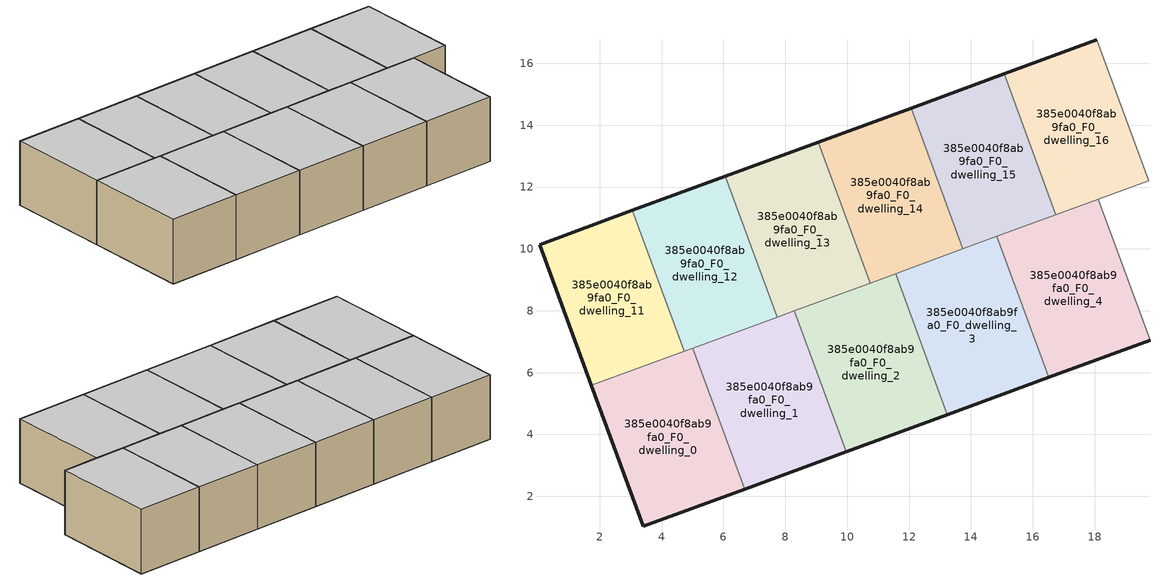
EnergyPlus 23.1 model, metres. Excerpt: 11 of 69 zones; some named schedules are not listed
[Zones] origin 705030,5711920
385e0040f8ab9fa0_F0_dwelling_0
 floor ground (EU_floor_Construction): 6.69,2.24 5.01,6.79 1.73,5.59 3.42,1.03 z0
 wall outside (EU_wall_Construction): 6.69,2.24 3.42,1.03 1.73,5.59 z0:3
 wall to 385e0040f8ab9fa0_F0_dwelling_1 (EU_wall_Construction): 5.01,6.79 6.69,2.24 z0:3
 wall to 385e0040f8ab9fa0_F0_dwelling_11 (EU_wall_Construction): 1.73,5.59 4.73,6.69 z0:3
 wall to 385e0040f8ab9fa0_F0_dwelling_12 (EU_wall_Construction): 4.73,6.69 5.01,6.79 z0:3
 ceiling to 385e0040f8ab9fa0_F1_dwelling_0 (EU_floor_Construction): 5.01,6.79 6.69,2.24 3.42,1.03 1.73,5.59 z3
385e0040f8ab9fa0_F0_dwelling_1
 floor ground (EU_floor_Construction): 9.96,3.44 8.29,8 5.01,6.79 6.69,2.24 z0
 wall outside (EU_wall_Construction): 9.96,3.44 6.69,2.24 z0:3
 wall to 385e0040f8ab9fa0_F0_dwelling_2 (EU_wall_Construction): 8.29,8 9.96,3.44 z0:3
 wall to 385e0040f8ab9fa0_F0_dwelling_12 (EU_wall_Construction): 5.01,6.79 7.74,7.79 z0:3
 wall to 385e0040f8ab9fa0_F0_dwelling_13 (EU_wall_Construction): 7.74,7.79 8.29,8 z0:3
 ceiling to 385e0040f8ab9fa0_F1_dwelling_1 (EU_floor_Construction): 8.29,8 9.96,3.44 6.69,2.24 5.01,6.79 z3
385e0040f8ab9fa0_F0_dwelling_11
 floor ground (EU_floor_Construction): 4.73,6.69 3.06,11.25 0.05,10.14 1.73,5.59 z0
 wall outside (EU_wall_Construction): 1.73,5.59 0.05,10.14 3.06,11.25 z0:3
 wall to 385e0040f8ab9fa0_F0_dwelling_12 (EU_wall_Construction): 3.06,11.25 4.73,6.69 z0:3
 ceiling to 385e0040f8ab9fa0_F1_dwelling_11 (EU_floor_Construction): 3.06,11.25 4.73,6.69 1.73,5.59 0.05,10.14 z3
385e0040f8ab9fa0_F0_dwelling_12
 floor ground (EU_floor_Construction): 7.74,7.79 6.06,12.35 3.06,11.25 4.73,6.69 z0
 wall outside (EU_wall_Construction): 3.06,11.25 6.06,12.35 z0:3
 wall to 385e0040f8ab9fa0_F0_dwelling_13 (EU_wall_Construction): 6.06,12.35 7.74,7.79 z0:3
 ceiling to 385e0040f8ab9fa0_F1_dwelling_12 (EU_floor_Construction): 6.06,12.35 7.74,7.79 4.73,6.69 3.06,11.25 z3
385e0040f8ab9fa0_F0_dwelling_13
 floor ground (EU_floor_Construction): 10.74,8.9 9.07,13.45 6.06,12.35 7.74,7.79 z0
 wall outside (EU_wall_Construction): 6.06,12.35 9.07,13.45 z0:3
 wall to 385e0040f8ab9fa0_F0_dwelling_14 (EU_wall_Construction): 9.07,13.45 10.74,8.9 z0:3
 wall to 385e0040f8ab9fa0_F0_dwelling_2 (EU_wall_Construction): 10.74,8.9 8.29,8 z0:3
 ceiling to 385e0040f8ab9fa0_F1_dwelling_13 (EU_floor_Construction): 9.07,13.45 10.74,8.9 7.74,7.79 6.06,12.35 z3
385e0040f8ab9fa0_F0_dwelling_14
 floor ground (EU_floor_Construction): 13.74,10 12.07,14.55 9.07,13.45 10.74,8.9 z0
 wall outside (EU_wall_Construction): 9.07,13.45 12.07,14.55 z0:3
 wall to 385e0040f8ab9fa0_F0_dwelling_15 (EU_wall_Construction): 12.07,14.55 13.74,10 z0:3
 wall to 385e0040f8ab9fa0_F0_dwelling_3 (EU_wall_Construction): 13.74,10 11.57,9.2 z0:3
 wall to 385e0040f8ab9fa0_F0_dwelling_2 (EU_wall_Construction): 11.57,9.2 10.74,8.9 z0:3
 ceiling to 385e0040f8ab9fa0_F1_dwelling_14 (EU_floor_Construction): 12.07,14.55 13.74,10 10.74,8.9 9.07,13.45 z3
385e0040f8ab9fa0_F0_dwelling_15
 floor ground (EU_floor_Construction): 16.74,11.1 15.07,15.66 12.07,14.55 13.74,10 z0
 wall outside (EU_wall_Construction): 12.07,14.55 15.07,15.66 z0:3
 wall to 385e0040f8ab9fa0_F0_dwelling_16 (EU_wall_Construction): 15.07,15.66 16.74,11.1 z0:3
 wall to 385e0040f8ab9fa0_F0_dwelling_4 (EU_wall_Construction): 16.74,11.1 14.84,10.4 z0:3
 wall to 385e0040f8ab9fa0_F0_dwelling_3 (EU_wall_Construction): 14.84,10.4 13.74,10 z0:3
 ceiling to 385e0040f8ab9fa0_F1_dwelling_15 (EU_floor_Construction): 15.07,15.66 16.74,11.1 13.74,10 12.07,14.55 z3
385e0040f8ab9fa0_F0_dwelling_16
 floor ground (EU_floor_Construction): 19.75,12.21 18.07,16.76 15.07,15.66 16.74,11.1 z0
 wall outside (EU_wall_Construction): 15.07,15.66 18.07,16.76 z0:3
 wall to 385e0040f8ab9fa0_F0_dwelling_17 (EU_wall_Construction): 18.07,16.76 19.75,12.21 z0:3
 wall to 385e0040f8ab9fa0_F0_dwelling_5 (EU_wall_Construction): 19.75,12.21 18.12,11.61 z0:3
 wall to 385e0040f8ab9fa0_F0_dwelling_4 (EU_wall_Construction): 18.12,11.61 16.75,11.1 z0:3
 ceiling to 385e0040f8ab9fa0_F1_dwelling_16 (EU_floor_Construction): 18.07,16.76 19.75,12.21 16.74,11.1 15.07,15.66 z3
385e0040f8ab9fa0_F0_dwelling_2
 floor ground (EU_floor_Construction): 13.24,4.64 11.57,9.2 8.29,8 9.96,3.44 z0
 wall outside (EU_wall_Construction): 13.24,4.64 9.96,3.44 z0:3
 wall to 385e0040f8ab9fa0_F0_dwelling_3 (EU_wall_Construction): 11.57,9.2 13.24,4.64 z0:3
 ceiling to 385e0040f8ab9fa0_F1_dwelling_2 (EU_floor_Construction): 11.57,9.2 13.24,4.64 9.96,3.44 8.29,8 z3
385e0040f8ab9fa0_F0_dwelling_3
 floor ground (EU_floor_Construction): 16.52,5.85 14.84,10.4 11.57,9.2 13.24,4.64 z0
 wall outside (EU_wall_Construction): 16.52,5.85 13.24,4.64 z0:3
 wall to 385e0040f8ab9fa0_F0_dwelling_4 (EU_wall_Construction): 14.84,10.4 16.52,5.85 z0:3
 ceiling to 385e0040f8ab9fa0_F1_dwelling_3 (EU_floor_Construction): 14.84,10.4 16.52,5.85 13.24,4.64 11.57,9.2 z3
385e0040f8ab9fa0_F0_dwelling_4
 floor ground (EU_floor_Construction): 19.79,7.05 18.12,11.61 14.84,10.4 16.52,5.85 z0
 wall outside (EU_wall_Construction): 19.79,7.05 16.52,5.85 z0:3
 wall to 385e0040f8ab9fa0_F0_dwelling_5 (EU_wall_Construction): 18.12,11.61 19.79,7.05 z0:3
 ceiling to 385e0040f8ab9fa0_F1_dwelling_4 (EU_floor_Construction): 18.12,11.61 19.79,7.05 16.52,5.85 14.84,10.4 z3
[Building]
EU S2 Campaign: North Axis=0; Terrain=City; Solar Distribution=FullExterior
[Site:Location]
London: Latitude=51.5; Longitude=-0.5; Time Zone=0; Elevation=25
[SizingPeriod:WeatherFileDays]
AnnualSizingPeriod: Begin Month=1; Begin Day of Month=1; End Month=12; End Day of Month=31; Day of Week for Start Day=Monday; Use Weather File Daylight Saving Period=No; Use Weather File Rain and Snow Indicators=No
[MATERIAL]
EU_InternalMass_Material: Roughness=MediumRough; Thickness=0.1; Conductivity=1; Density=1800; Specific Heat=900; Thermal Absorptance=0.9; Solar Absorptance=0.7; Visible Absorptance=0.7
[MATERIAL:NOMASS] Roughness=MediumRough; Thermal Absorptance=0.9; Solar Absorptance=0.7; Visible Absorptance=0.7
Name | Thermal Resistance
EU_wall_NoMass | 0.635353
EU_floor_NoMass | 1.96382
[CONSTRUCTION]
EU_wall_Construction: EU_wall_NoMass
EU_floor_Construction: EU_floor_NoMass
EU_InternalMass_Construction: EU_InternalMass_Material
[ZONE] Type=1; Multiplier=1; Ceiling Height=autocalculate; Floor Area=autocalculate; Part of Total Floor Area=Yes
Name | Volume
385e0040f8ab9fa0_F0_dwelling_0 | 50.825
385e0040f8ab9fa0_F0_dwelling_1; 385e0040f8ab9fa0_F0_dwelling_2 | 50.8147
385e0040f8ab9fa0_F0_dwelling_11 | 46.5872
385e0040f8ab9fa0_F0_dwelling_12 | 46.6047
385e0040f8ab9fa0_F0_dwelling_13 | 46.5842
385e0040f8ab9fa0_F0_dwelling_14 | 46.585
385e0040f8ab9fa0_F0_dwelling_15 | 46.5769
385e0040f8ab9fa0_F0_dwelling_16 | 46.59375
385e0040f8ab9fa0_F0_dwelling_3 | 50.8279
385e0040f8ab9fa0_F0_dwelling_4 | 50.8096
[INTERNALMASS] Construction=EU_InternalMass_Construction
Name | Zone or ZoneList | Surface Area
385e0040f8ab9fa0_F0_dwelling_0_EU_InternalMass | 385e0040f8ab9fa0_F0_dwelling_0 | 16.9417
385e0040f8ab9fa0_F0_dwelling_1_EU_InternalMass | 385e0040f8ab9fa0_F0_dwelling_1 | 16.9381
385e0040f8ab9fa0_F0_dwelling_2_EU_InternalMass | 385e0040f8ab9fa0_F0_dwelling_2 | 16.9381
385e0040f8ab9fa0_F0_dwelling_3_EU_InternalMass | 385e0040f8ab9fa0_F0_dwelling_3 | 16.9426
385e0040f8ab9fa0_F0_dwelling_4_EU_InternalMass | 385e0040f8ab9fa0_F0_dwelling_4 | 16.9364
385e0040f8ab9fa0_F0_dwelling_11_EU_InternalMass | 385e0040f8ab9fa0_F0_dwelling_11 | 15.529
385e0040f8ab9fa0_F0_dwelling_12_EU_InternalMass | 385e0040f8ab9fa0_F0_dwelling_12 | 15.535
385e0040f8ab9fa0_F0_dwelling_13_EU_InternalMass | 385e0040f8ab9fa0_F0_dwelling_13 | 15.5281
385e0040f8ab9fa0_F0_dwelling_14_EU_InternalMass | 385e0040f8ab9fa0_F0_dwelling_14 | 15.5281
385e0040f8ab9fa0_F0_dwelling_15_EU_InternalMass | 385e0040f8ab9fa0_F0_dwelling_15 | 15.5259
385e0040f8ab9fa0_F0_dwelling_16_EU_InternalMass | 385e0040f8ab9fa0_F0_dwelling_16 | 15.5311
[OTHEREQUIPMENT] Fuel Type=Electricity; Design Level Calculation Method=Watts/Area; Power per Zone Floor Area=1; Fraction Latent=0; Fraction Radiant=0; Fraction Lost=0; Carbon Dioxide Generation Rate=0; EndUse Subcategory=EU_Step8_InternalGains
Name | Zone or ZoneList or Space or SpaceList | Schedule
EU_Step8_InternalGain_385e0040f8ab9fa0_F0_dwelling_0_f000 | 385e0040f8ab9fa0_F0_dwelling_0 | EU_Step8_GainSchedule_385e0040f8ab9fa0_F0_dwelling_0_f000
EU_Step8_InternalGain_385e0040f8ab9fa0_F0_dwelling_1_f000 | 385e0040f8ab9fa0_F0_dwelling_1 | EU_Step8_GainSchedule_385e0040f8ab9fa0_F0_dwelling_1_f000
EU_Step8_InternalGain_385e0040f8ab9fa0_F0_dwelling_2_f000 | 385e0040f8ab9fa0_F0_dwelling_2 | EU_Step8_GainSchedule_385e0040f8ab9fa0_F0_dwelling_2_f000
EU_Step8_InternalGain_385e0040f8ab9fa0_F0_dwelling_3_f000 | 385e0040f8ab9fa0_F0_dwelling_3 | EU_Step8_GainSchedule_385e0040f8ab9fa0_F0_dwelling_3_f000
EU_Step8_InternalGain_385e0040f8ab9fa0_F0_dwelling_4_f000 | 385e0040f8ab9fa0_F0_dwelling_4 | EU_Step8_GainSchedule_385e0040f8ab9fa0_F0_dwelling_4_f000
EU_Step8_InternalGain_385e0040f8ab9fa0_F0_dwelling_11_f000 | 385e0040f8ab9fa0_F0_dwelling_11 | EU_Step8_GainSchedule_385e0040f8ab9fa0_F0_dwelling_11_f000
EU_Step8_InternalGain_385e0040f8ab9fa0_F0_dwelling_12_f000 | 385e0040f8ab9fa0_F0_dwelling_12 | EU_Step8_GainSchedule_385e0040f8ab9fa0_F0_dwelling_12_f000
EU_Step8_InternalGain_385e0040f8ab9fa0_F0_dwelling_13_f000 | 385e0040f8ab9fa0_F0_dwelling_13 | EU_Step8_GainSchedule_385e0040f8ab9fa0_F0_dwelling_13_f000
EU_Step8_InternalGain_385e0040f8ab9fa0_F0_dwelling_14_f000 | 385e0040f8ab9fa0_F0_dwelling_14 | EU_Step8_GainSchedule_385e0040f8ab9fa0_F0_dwelling_14_f000
EU_Step8_InternalGain_385e0040f8ab9fa0_F0_dwelling_15_f000 | 385e0040f8ab9fa0_F0_dwelling_15 | EU_Step8_GainSchedule_385e0040f8ab9fa0_F0_dwelling_15_f000
EU_Step8_InternalGain_385e0040f8ab9fa0_F0_dwelling_16_f000 | 385e0040f8ab9fa0_F0_dwelling_16 | EU_Step8_GainSchedule_385e0040f8ab9fa0_F0_dwelling_16_f000
[ZONEVENTILATION:DESIGNFLOWRATE] Schedule=EU_AlwaysOn; Design Flow Rate Calculation Method=AirChanges/Hour; Air Changes per Hour=0.555504; Ventilation Type=Natural; Fan Pressure Rise=0; Fan Total Efficiency=1; Constant Term Coefficient=1; Temperature Term Coefficient=0; Velocity Term Coefficient=0; Velocity Squared Term Coefficient=0; Minimum Indoor Temperature=-100; Maximum Indoor Temperature=100; Delta Temperature=-100; Minimum Outdoor Temperature=-100; Maximum Outdoor Temperature=100; Maximum Wind Speed=40
Name | Zone or ZoneList or Space or SpaceList
EU_ConstantAir_385e0040f8ab9fa0_F0_dwelling_0 | 385e0040f8ab9fa0_F0_dwelling_0
EU_ConstantAir_385e0040f8ab9fa0_F0_dwelling_1 | 385e0040f8ab9fa0_F0_dwelling_1
EU_ConstantAir_385e0040f8ab9fa0_F0_dwelling_2 | 385e0040f8ab9fa0_F0_dwelling_2
EU_ConstantAir_385e0040f8ab9fa0_F0_dwelling_3 | 385e0040f8ab9fa0_F0_dwelling_3
EU_ConstantAir_385e0040f8ab9fa0_F0_dwelling_4 | 385e0040f8ab9fa0_F0_dwelling_4
EU_ConstantAir_385e0040f8ab9fa0_F0_dwelling_11 | 385e0040f8ab9fa0_F0_dwelling_11
EU_ConstantAir_385e0040f8ab9fa0_F0_dwelling_12 | 385e0040f8ab9fa0_F0_dwelling_12
EU_ConstantAir_385e0040f8ab9fa0_F0_dwelling_13 | 385e0040f8ab9fa0_F0_dwelling_13
EU_ConstantAir_385e0040f8ab9fa0_F0_dwelling_14 | 385e0040f8ab9fa0_F0_dwelling_14
EU_ConstantAir_385e0040f8ab9fa0_F0_dwelling_15 | 385e0040f8ab9fa0_F0_dwelling_15
EU_ConstantAir_385e0040f8ab9fa0_F0_dwelling_16 | 385e0040f8ab9fa0_F0_dwelling_16
[HVACTEMPLATE:THERMOSTAT] Constant Heating Setpoint=20; Constant Cooling Setpoint=50
EU_HeatOnly_385e0040f8ab9fa0_F0_dwelling_0; EU_HeatOnly_385e0040f8ab9fa0_F0_dwelling_1; EU_HeatOnly_385e0040f8ab9fa0_F0_dwelling_2; EU_HeatOnly_385e0040f8ab9fa0_F0_dwelling_3; EU_HeatOnly_385e0040f8ab9fa0_F0_dwelling_4; EU_HeatOnly_385e0040f8ab9fa0_F0_dwelling_5; EU_HeatOnly_385e0040f8ab9fa0_F0_dwelling_6; EU_HeatOnly_385e0040f8ab9fa0_F0_dwelling_7; EU_HeatOnly_385e0040f8ab9fa0_F0_dwelling_8; EU_HeatOnly_385e0040f8ab9fa0_F0_dwelling_9; EU_HeatOnly_385e0040f8ab9fa0_F0_dwelling_10; EU_HeatOnly_385e0040f8ab9fa0_F0_dwelling_11; EU_HeatOnly_385e0040f8ab9fa0_F0_dwelling_12; EU_HeatOnly_385e0040f8ab9fa0_F0_dwelling_13; EU_HeatOnly_385e0040f8ab9fa0_F0_dwelling_14; EU_HeatOnly_385e0040f8ab9fa0_F0_dwelling_15; EU_HeatOnly_385e0040f8ab9fa0_F0_dwelling_16; EU_HeatOnly_385e0040f8ab9fa0_F0_dwelling_17; EU_HeatOnly_385e0040f8ab9fa0_F0_dwelling_18; EU_HeatOnly_385e0040f8ab9fa0_F0_dwelling_19; EU_HeatOnly_385e0040f8ab9fa0_F0_dwelling_20; EU_HeatOnly_385e0040f8ab9fa0_F0_dwelling_21; EU_HeatOnly_385e0040f8ab9fa0_F0_dwelling_22; EU_HeatOnly_385e0040f8ab9fa0_F1_dwelling_0; EU_HeatOnly_385e0040f8ab9fa0_F1_dwelling_1; EU_HeatOnly_385e0040f8ab9fa0_F1_dwelling_2; EU_HeatOnly_385e0040f8ab9fa0_F1_dwelling_3; EU_HeatOnly_385e0040f8ab9fa0_F1_dwelling_4; EU_HeatOnly_385e0040f8ab9fa0_F1_dwelling_5; EU_HeatOnly_385e0040f8ab9fa0_F1_dwelling_6; EU_HeatOnly_385e0040f8ab9fa0_F1_dwelling_7; EU_HeatOnly_385e0040f8ab9fa0_F1_dwelling_8; EU_HeatOnly_385e0040f8ab9fa0_F1_dwelling_9; EU_HeatOnly_385e0040f8ab9fa0_F1_dwelling_10; EU_HeatOnly_385e0040f8ab9fa0_F1_dwelling_11; EU_HeatOnly_385e0040f8ab9fa0_F1_dwelling_12; EU_HeatOnly_385e0040f8ab9fa0_F1_dwelling_13; EU_HeatOnly_385e0040f8ab9fa0_F1_dwelling_14; EU_HeatOnly_385e0040f8ab9fa0_F1_dwelling_15; EU_HeatOnly_385e0040f8ab9fa0_F1_dwelling_16; EU_HeatOnly_385e0040f8ab9fa0_F1_dwelling_17; EU_HeatOnly_385e0040f8ab9fa0_F1_dwelling_18; EU_HeatOnly_385e0040f8ab9fa0_F1_dwelling_19; EU_HeatOnly_385e0040f8ab9fa0_F1_dwelling_20; EU_HeatOnly_385e0040f8ab9fa0_F1_dwelling_21; EU_HeatOnly_385e0040f8ab9fa0_F1_dwelling_22; EU_HeatOnly_385e0040f8ab9fa0_F2_dwelling_0; EU_HeatOnly_385e0040f8ab9fa0_F2_dwelling_1; EU_HeatOnly_385e0040f8ab9fa0_F2_dwelling_2; EU_HeatOnly_385e0040f8ab9fa0_F2_dwelling_3; EU_HeatOnly_385e0040f8ab9fa0_F2_dwelling_4; EU_HeatOnly_385e0040f8ab9fa0_F2_dwelling_5; EU_HeatOnly_385e0040f8ab9fa0_F2_dwelling_6; EU_HeatOnly_385e0040f8ab9fa0_F2_dwelling_7; EU_HeatOnly_385e0040f8ab9fa0_F2_dwelling_8; EU_HeatOnly_385e0040f8ab9fa0_F2_dwelling_9; EU_HeatOnly_385e0040f8ab9fa0_F2_dwelling_10; EU_HeatOnly_385e0040f8ab9fa0_F2_dwelling_11; EU_HeatOnly_385e0040f8ab9fa0_F2_dwelling_12; EU_HeatOnly_385e0040f8ab9fa0_F2_dwelling_13; EU_HeatOnly_385e0040f8ab9fa0_F2_dwelling_14; EU_HeatOnly_385e0040f8ab9fa0_F2_dwelling_15; EU_HeatOnly_385e0040f8ab9fa0_F2_dwelling_16; EU_HeatOnly_385e0040f8ab9fa0_F2_dwelling_17; EU_HeatOnly_385e0040f8ab9fa0_F2_dwelling_18; EU_HeatOnly_385e0040f8ab9fa0_F2_dwelling_19; EU_HeatOnly_385e0040f8ab9fa0_F2_dwelling_20; EU_HeatOnly_385e0040f8ab9fa0_F2_dwelling_21; EU_HeatOnly_385e0040f8ab9fa0_F2_dwelling_22
[HVACTEMPLATE:ZONE:IDEALLOADSAIRSYSTEM] System Availability Schedule=EU_AlwaysOn; Maximum Heating Supply Air Temperature=50; Minimum Cooling Supply Air Temperature=13; Maximum Heating Supply Air Humidity Ratio=0.0156; Minimum Cooling Supply Air Humidity Ratio=0.0077; Heating Limit=NoLimit; Cooling Limit=NoLimit; Heating Availability Schedule=EU_AlwaysOn; Cooling Availability Schedule=EU_CoolingOff; Dehumidification Control Type=ConstantSensibleHeatRatio; Cooling Sensible Heat Ratio=0.7; Dehumidification Setpoint=60; Humidification Control Type=None; Humidification Setpoint=30; Outdoor Air Method=None; Outdoor Air Flow Rate per Person=0.00944; Outdoor Air Flow Rate per Zone Floor Area=0; Outdoor Air Flow Rate per Zone=0; Demand Controlled Ventilation Type=None; Outdoor Air Economizer Type=NoEconomizer; Heat Recovery Type=None; Sensible Heat Recovery Effectiveness=0.7; Latent Heat Recovery Effectiveness=0.65
Name | Template Thermostat
385e0040f8ab9fa0_F0_dwelling_0 | EU_HeatOnly_385e0040f8ab9fa0_F0_dwelling_0
385e0040f8ab9fa0_F0_dwelling_1 | EU_HeatOnly_385e0040f8ab9fa0_F0_dwelling_1
385e0040f8ab9fa0_F0_dwelling_2 | EU_HeatOnly_385e0040f8ab9fa0_F0_dwelling_2
385e0040f8ab9fa0_F0_dwelling_3 | EU_HeatOnly_385e0040f8ab9fa0_F0_dwelling_3
385e0040f8ab9fa0_F0_dwelling_4 | EU_HeatOnly_385e0040f8ab9fa0_F0_dwelling_4
385e0040f8ab9fa0_F0_dwelling_11 | EU_HeatOnly_385e0040f8ab9fa0_F0_dwelling_11
385e0040f8ab9fa0_F0_dwelling_12 | EU_HeatOnly_385e0040f8ab9fa0_F0_dwelling_12
385e0040f8ab9fa0_F0_dwelling_13 | EU_HeatOnly_385e0040f8ab9fa0_F0_dwelling_13
385e0040f8ab9fa0_F0_dwelling_14 | EU_HeatOnly_385e0040f8ab9fa0_F0_dwelling_14
385e0040f8ab9fa0_F0_dwelling_15 | EU_HeatOnly_385e0040f8ab9fa0_F0_dwelling_15
385e0040f8ab9fa0_F0_dwelling_16 | EU_HeatOnly_385e0040f8ab9fa0_F0_dwelling_16
[SIZING:ZONE] Zone Cooling Design Supply Air Temperature Input Method=SupplyAirTemperature; Zone Cooling Design Supply Air Temperature=13; Zone Heating Design Supply Air Temperature Input Method=SupplyAirTemperature; Zone Heating Design Supply Air Temperature=50; Zone Cooling Design Supply Air Humidity Ratio=0.008; Zone Heating Design Supply Air Humidity Ratio=0.008; Cooling Design Air Flow Method=DesignDay; Cooling Design Air Flow Rate=0; Cooling Minimum Air Flow per Zone Floor Area=0.000762; Cooling Minimum Air Flow=0; Cooling Minimum Air Flow Fraction=0.2; Heating Design Air Flow Method=DesignDay; Heating Design Air Flow Rate=0; Heating Maximum Air Flow per Zone Floor Area=0.002032; Heating Maximum Air Flow=0.141576; Heating Maximum Air Flow Fraction=0.3; Account for Dedicated Outdoor Air System=No; Dedicated Outdoor Air System Control Strategy=NeutralSupplyAir; Dedicated Outdoor Air Low Setpoint Temperature for Design=autosize; Dedicated Outdoor Air High Setpoint Temperature for Design=autosize; Zone Load Sizing Method=Sensible Load Only No Latent Load; Zone Latent Cooling Design Supply Air Humidity Ratio Input Method=HumidityRatioDifference; Zone Cooling Design Supply Air Humidity Ratio Difference=0.005; Zone Latent Heating Design Supply Air Humidity Ratio Input Method=HumidityRatioDifference; Zone Humidification Design Supply Air Humidity Ratio Difference=0.005
385e0040f8ab9fa0_F0_dwelling_0; 385e0040f8ab9fa0_F0_dwelling_1; 385e0040f8ab9fa0_F0_dwelling_2; 385e0040f8ab9fa0_F0_dwelling_3; 385e0040f8ab9fa0_F0_dwelling_4; 385e0040f8ab9fa0_F0_dwelling_11; 385e0040f8ab9fa0_F0_dwelling_12; 385e0040f8ab9fa0_F0_dwelling_13; 385e0040f8ab9fa0_F0_dwelling_14; 385e0040f8ab9fa0_F0_dwelling_15; 385e0040f8ab9fa0_F0_dwelling_16
[SCHEDULE:FILE] Column Number=1; Rows to Skip at Top=0; Number of Hours of Data=8760; Column Separator=Comma; Interpolate to Timestep=No; Minutes per Item=60; Adjust Schedule for Daylight Savings=Yes
Name | File
EU_Step8_GainSchedule_385e0040f8ab9fa0_F0_dwelling_0_f000 | ../../schedules/385e0040f8ab9fa0/385e0040f8ab9fa0_F0_dwelling_0_f000_gain.csv
EU_Step8_GainSchedule_385e0040f8ab9fa0_F0_dwelling_1_f000 | ../../schedules/385e0040f8ab9fa0/385e0040f8ab9fa0_F0_dwelling_1_f000_gain.csv
EU_Step8_GainSchedule_385e0040f8ab9fa0_F0_dwelling_2_f000 | ../../schedules/385e0040f8ab9fa0/385e0040f8ab9fa0_F0_dwelling_2_f000_gain.csv
EU_Step8_GainSchedule_385e0040f8ab9fa0_F0_dwelling_3_f000 | ../../schedules/385e0040f8ab9fa0/385e0040f8ab9fa0_F0_dwelling_3_f000_gain.csv
EU_Step8_GainSchedule_385e0040f8ab9fa0_F0_dwelling_4_f000 | ../../schedules/385e0040f8ab9fa0/385e0040f8ab9fa0_F0_dwelling_4_f000_gain.csv
EU_Step8_GainSchedule_385e0040f8ab9fa0_F0_dwelling_11_f000 | ../../schedules/385e0040f8ab9fa0/385e0040f8ab9fa0_F0_dwelling_11_f000_gain.csv
EU_Step8_GainSchedule_385e0040f8ab9fa0_F0_dwelling_12_f000 | ../../schedules/385e0040f8ab9fa0/385e0040f8ab9fa0_F0_dwelling_12_f000_gain.csv
